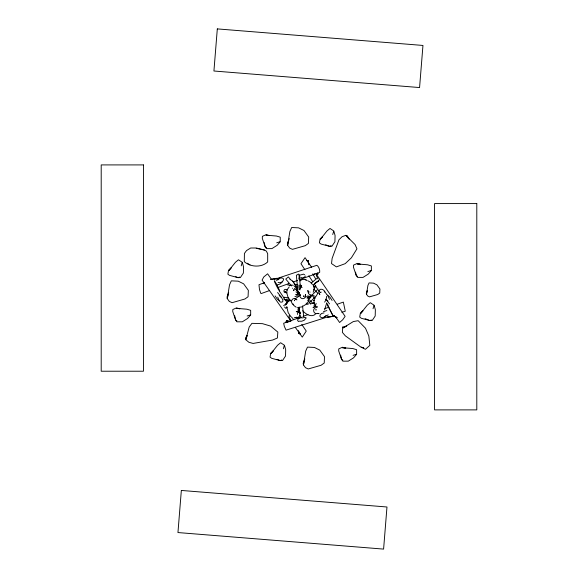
<?xml version="1.0" encoding="UTF-8"?>
<svg xmlns="http://www.w3.org/2000/svg" width="578" height="578" viewBox="0 0 578 578"><rect width="100%" height="100%" fill="white"/><g stroke="black" fill="none" stroke-linecap="round" stroke-linejoin="round"><path stroke-width="0.87" d="M289.412 285.626L289.181 285.236M319.374 279.897L313.211 285.192M286.717 292.201L287.165 289.672L289.224 286.905M278.069 282.44L279.795 282.736L281.696 282.223C287.266 277.339 279.001 276.544 276.27 280.409M283.942 298.66L284.441 297.215L288.711 297.995M318.955 291.702C319.135 287.663 323.998 289.022 324.908 291.984L324.258 291.233L326.274 293.74M326.606 303.298L324.59 309.887M314.172 299.917L314.013 302.793L315.118 305.372M326.722 296.268L326.086 299.628L324.67 302.149M228.368 293.552L227.291 298.631L229.314 301.405L232.096 302.684L244.935 298.992L248.07 296.745L248.352 290.351L243.627 283.827L238.252 281.175L231.33 280.836L229.524 284.86L227.291 298.631L227.046 297.034L228.678 292.663M288.704 240.224L287.634 245.303L289.657 248.078L292.432 249.356L305.278 245.672L308.414 243.425L308.688 237.031L303.97 230.506L298.595 227.848L291.673 227.508L289.867 231.532L287.634 245.303L287.382 243.714L289.296 238.613M304.339 360.672L303.443 364.906L305.466 367.68L308.24 368.959L321.086 365.274L324.222 363.02L324.496 356.633L319.779 350.109L314.403 347.45L307.482 347.111L305.675 351.135L303.443 364.906L303.19 363.309L304.83 358.945M367.16 291.03L366.474 294.274L367.767 296.044L369.544 296.861L377.745 294.505L379.739 293.075L379.919 288.993L376.907 284.824L373.475 283.133L369.053 282.917L367.904 285.481L366.474 294.274L366.315 293.256L367.232 290.813M308.385 301.644L308.182 297.677A5.339 5.339 0 0 0 307.453 296.528M315.942 310.018L316.058 309.707M313.204 292.28L313.926 289.289M293.884 289.831L293.653 290.676L294.238 289.094M241.214 265.844L242.117 262.658M283.372 348.78L284.275 345.601M332.747 234.516L333.651 231.337M373.041 308.753L373.937 305.574M316.152 303.342L315.147 306.824L313.991 305.466M247.146 335.818L245.78 339.712L248.858 342.263L253.092 343.44L272.643 340.045L277.411 337.978L277.837 332.097L270.649 326.1L262.463 323.658L251.929 323.348L249.183 327.047L245.78 339.712L245.404 338.246L247.066 335.565M299.144 279.535L299.158 276.999M305.076 296.153L305.596 294.491C306.615 300.199 298.92 300.054 299.859 294.325L300.105 295.315L299.194 292.93M277.722 297.15L279.427 301.239L280.785 302.215C287.071 302.475 277.57 293.017 277.635 292.461M299.057 285.005L298.905 285.301C298.537 289.202 300.82 293.06 299.96 286.204M286.912 322.091C287.512 318.521 283.95 324.135 286.905 322.105M306.853 297.952L309.288 297.453L310.892 294.563M310.357 297.966L311.961 295.076L314.735 298.869M297.381 313.775L297.569 314.215L297.359 313.897M319.179 292.482L317.864 293.292L315.848 296.579L311.968 295.148L318.059 289.058M285.51 304.859L287.895 301.449L289.6 300.184M314.721 298.609L315.552 297.518M305.372 276.017L304.7 277.021L301.94 278.047M303.436 296.081L303.71 296.037M316.029 309.952L315.942 309.591M317.04 281.71L314.786 283.249M277.577 280.084L279.788 278.35M325.92 315.574C323.651 319.865 316.513 316.874 321.679 313.435L324.063 312.908M289.368 285.655L289.065 285.236M315.718 313.854C311.925 318.066 305.589 314.201 302.713 310.747M294.498 300.647L294.686 300.293L294.375 300.719M309.194 302.966L314.728 297.432M263.207 283.74L264.442 282.505M282.396 281.775L280.2 283.95L276.819 285.127M294.679 299.129L298.978 296.232M288.538 283.278L287.916 285.178M300.184 280.966C301.593 279.246 304.187 278.899 306.044 280.077M287.194 307.185L285.828 308.341L284.549 307.019M283.639 305.74L287.801 302.316M311.383 282.938L316.932 278.379M287.685 322.416L288.35 321.903M306.867 303.818L301.832 306.889L298.508 307.409M313.471 300.77L314.627 299.924M309.721 291.962L310.046 292.114M288.689 300.928L287.895 301.449M314.186 302.518L312.871 303.327L308.833 299.288L310.848 296.001L309.302 296.572M299.512 293.321L297.634 293.306L296.926 292.75L298.927 292.779M314.923 306.304L313.03 307.561L314.504 306.969M323.658 317.308L328.232 314.844M306.658 260.36L308.074 260.75L309.035 264.796M303.392 296.182L303.782 296.117M317.062 273.127C314.504 275.713 319.923 274.55 317.568 273.011M320.667 292.396L321.036 291.991L320.761 292.425M239.588 277.064L238.035 277.657L229.553 275.381L227.884 274.196L228.548 270.258L231.099 267.946L228.91 270.504L235.427 262.296L238.468 259.789L242.319 262.354L243.533 266.819L243.374 273.083L240.369 277.584L238.035 277.657L235.665 276.71M331.129 245.744L329.568 246.329L321.086 244.061L319.424 242.868L320.082 238.938L322.632 236.619L320.45 239.176L326.967 230.976L330.009 228.462L333.853 231.034L335.074 235.499L334.908 241.763L331.909 246.264L329.568 246.329L325.616 244.754M299.151 275.33L303.681 274.124M371.416 319.981L369.855 320.566L361.373 318.29L359.711 317.105L360.369 313.168L362.919 310.856L360.737 313.413L367.254 305.213L370.296 302.699L374.147 305.263L375.36 309.729L375.201 315.993L372.196 320.501L369.855 320.566L365.115 318.68M281.753 360.007L280.193 360.593L271.711 358.324L270.049 357.132L270.706 353.201L273.257 350.882L271.075 353.44L277.584 345.239L280.633 342.725L284.477 345.297L285.691 349.762L285.532 356.026L282.534 360.528L280.193 360.593L277.035 359.335M313.522 286.825L315.848 285.966L313.825 289.253L317.864 293.292M269.659 290.51L261.184 293.573L260.721 293.227L259.486 289.535L258.966 284.744L264.197 282.765M278.134 287.439L288.306 283.762M293.393 281.92L297.627 280.388M299.325 279.774L319.663 272.411C320.06 270.027 318.897 266.566 316.845 265.302L274.384 279.384M300.459 317.286L283.668 323.246L284.333 326.397L286.074 330.146L329.07 316.477M302.973 316.39L308.009 314.605M324.793 308.645L328.99 307.156M337.386 304.173L343.339 302.106L345.268 311.202L341.858 312.315M301.6 277.664L298.884 278.206M301.759 318.001L305.213 317.409L306.224 317.936L304.107 320.328L301.658 321.231L298.999 321.18M323.434 311.708L326.873 310.531M276.718 242.811L279.868 241.792M367.854 271.581L370.997 270.562M247.16 315.993L250.31 314.974M353.107 355.34L356.258 354.328M317.163 307.417C311.737 307.424 312.915 315.082 318.189 313.478L317.243 313.37L319.135 313.695M301.333 286.796L300.343 286.854M291.391 285.084L293.183 285.236M294.917 296.521L300.054 295.459M313.991 273.994L315.162 273.755M310.61 303.826L313.847 303.168M304.751 296.875L306.456 296.536M274.485 278.871L277.021 278.307L270.649 279.347M279.615 290.553L276.833 284.701M294.303 317.77L296.196 317.438L295.25 317.546C300.524 319.157 301.694 311.491 296.276 311.491L297.728 312.293M334.474 316.115L327.285 317.286L332.509 316.448M273.799 278.986L270.952 279.463M332.957 316.311L334.207 316.108M286.854 300.567L290.387 300.755L286.854 300.567L284.325 298.985M298.537 274.066L296.37 275.265L298.06 293.075M292.678 288.357L292.454 288.176M301.124 317.618L298.096 318.984L297.569 320.494L298.465 321.505M327.596 305.22L332.653 315.147L336.981 317.618L332.653 315.147M285.026 291.717L286.919 292.923M290.604 285.359L289.455 285.243M315.581 306.13L317.43 306.701M300.423 285.994L301.413 286.023M300.22 334.033L299.129 333.658L298.364 330.594M301.348 317.185L300.336 316.917L300.17 315.147M300.271 285.763L301.434 286.175M307.727 304.209L308.175 304.259L308.096 303.609L307.229 302.337M307.214 261.299L307.958 261.263L308.074 260.75M286.645 300.054L283.957 299.57M288.4 300.343L291.037 300.77M294.708 284.289L297.323 284.737M299.931 285.185L301.673 285.481M300.228 333.318L299.129 333.658M286.558 299.137L288.429 299.462M300.972 287.194L302.142 287.411M286.825 292.454C282.346 293.985 283.495 287.056 287.215 290.105M289.932 279.246L292.663 281.125L296.774 286.977L296.174 286.038M286.637 320.783L290.004 321.419M295.936 291.904L299.426 292.62M256.235 248.302L264.428 250.028L266.407 251.148L267.679 253.742L267.679 261.942C261.559 267.773 250.52 267.224 244.299 261.682L244.415 253.467L246.503 250.585L250.686 247.998L256.235 247.998L264.428 250.028M295.409 299.288L296.955 299.845C293.046 295.618 288.913 302.236 293.631 304.859L293.039 304.057L294.137 305.74L296.117 307.164M286.861 292.93L285.099 291.731M286.833 320.869L289.571 321.664L286.926 320.862M289.238 299.758L289.686 299.866M298.638 292.049L297.489 291.276L296.117 289.051M310.025 294.867L308.457 293.523L307.843 290.423L308.363 292.085M279.196 295.589L281.385 297.41M328.015 301.022L325.819 299.151L329.576 303.927M305.278 279.485L307.084 280.489M295.972 286.89L297.778 287.895M307.677 297.735L309.122 298.537M297.258 307.583L299.057 308.587L298.566 307.402M332.704 315.162L336.786 317.9M296.781 288.473L297.937 289.405M247.319 263.25L250.028 264.941M308.06 280.879L310.148 281.999L312.532 284.542M289.506 299.527L290.3 300.047M294.108 285.929L297.215 288.798M279.297 300.538L277.397 299.245L275.114 295.922M327.914 295.734L329.814 297.041L332.097 300.452M357.616 276.457L356.258 275.482L353.447 267.166L353.505 265.121L357.146 263.489L360.491 264.327L357.146 263.929L367.586 264.796L371.365 265.938L371.365 270.562L368.323 274.051L363.027 277.397L357.616 277.397L356.258 275.482L355.557 272.159M304.18 274.478L304.671 274.832M266.48 247.687L265.121 246.712L262.311 238.396L262.369 236.351L266.017 234.719L269.355 235.557L266.017 235.159L276.457 236.026L280.229 237.168L280.229 241.792L277.187 245.282L271.891 248.619L266.48 248.619L265.121 246.712L264.24 242.558M342.87 360.217L341.519 359.249L338.701 350.933L338.766 348.888L342.407 347.255L345.745 348.093L342.407 347.696L352.847 348.563L356.619 349.697L356.619 354.328L353.584 357.818L348.281 361.156L342.87 361.156L341.519 359.249L340.637 355.087M236.922 320.869L235.564 319.901L232.753 311.578L232.811 309.541L236.46 307.901L239.798 308.746L236.46 308.341L246.9 309.208L250.671 310.35L250.671 314.974L247.63 318.464L242.334 321.809L236.922 321.809L235.564 319.901L234.682 315.74M297.8 291.406L294.599 288.314M307.041 304.238L306.138 303.132M326.425 294.245L327.784 295.25L329.489 299.426M308.175 301.087L309.353 302.092M348.527 238.454L345.839 235.325L342.089 236.713L338.954 239.791L332.119 258.417L331.526 263.582L336.403 266.892L345.196 263.662L351.395 257.802L356.937 248.829L355.109 244.602L345.839 235.325L347.299 235.73L349.155 239.205M291.55 285.958L285.77 279.08L288.364 276.927L290.647 279.709M295.221 285.265L297.504 288.039M307.778 300.538L310.632 304.014M290.142 315.566L288.169 312.647L286.717 306.629M292.663 281.125L295.568 285.149M307.901 295.56L309.288 297.453M293.364 319.468C292.208 316.802 286.45 313.016 290.084 318.868M290.864 321.036L262.094 280.106L263.806 276.92L267.621 273.813L271.328 279.152M295.488 327.61L302.265 337.119L306.253 331.107L301.759 324.424M315.523 278.647L312.72 273.907M311.636 267.325L305.04 257.665L300.957 263.698L304.902 269.731M316.708 274.752L345.117 316.354L342.675 319.807L339.589 322.502L335.934 317.235M279.304 291.023L283.798 297.706M285.294 299.931L287.288 302.901M296.774 317.004L297.771 318.492M316.26 275.388L318.117 278.95M308.84 275.764L312.777 281.797M314.259 284.058L317.214 288.581M318.196 290.091L319.186 291.594M326.57 302.908L328.051 305.17M313.254 285.033L314.468 288.906M275.901 283.076C270.815 274.471 279.449 292.786 279.629 290.597M276.183 283.531L276.551 284.166M289.26 298.971L287.916 296.926L286.934 293.48M313.493 302.612L314.092 304.035M299.144 311.065L300.047 313.363L299.144 311.065L300.047 313.355L299.83 311.621M319.193 293.162L319.786 294.744L319.555 293.899M290.113 319.063L290.785 321.224M332.942 315.545L327.582 305.184M297.945 309.468L298.327 312.127M308.088 260.916L308.623 264.052L308.125 260.981M299.057 274.275L300.611 288.343M302.547 305.935L303.71 316.491M299.108 308.356L299.137 310.4M299.079 307.207L299.144 311.109L299.144 310.624M299.751 276.515C298.609 277.072 299.642 274.145 299.751 276.515M317.474 281.804L318.334 281.161L317.474 281.797M342.747 327.076L342.386 332.393L345.362 335.847L361.113 347.255L363.743 347.855L361.322 347.19L365.426 349.322L369.833 345.362L368.836 336.042L365.498 328.225L358.136 320.689L353.324 321.57L343.101 327.899L346.713 326.028L342.747 327.076M217.314 28.9L213.925 71.007L419.57 87.553L422.959 45.445L217.314 28.9M181.34 490.447L177.952 532.555L383.597 549.1L386.978 506.993L181.34 490.447M295.914 294.643L296.926 295.04L298.45 294.267L295.914 294.643M287.931 301.405L285.518 304.852L287.931 301.405M143.445 164.911L101.201 164.911L101.201 371.22L143.445 371.22L143.445 164.911M476.799 203.579L434.555 203.579L434.555 409.889L476.799 409.889L476.799 203.579M299.122 333.542L298.71 331.36L299.122 333.542"/></g></svg>
